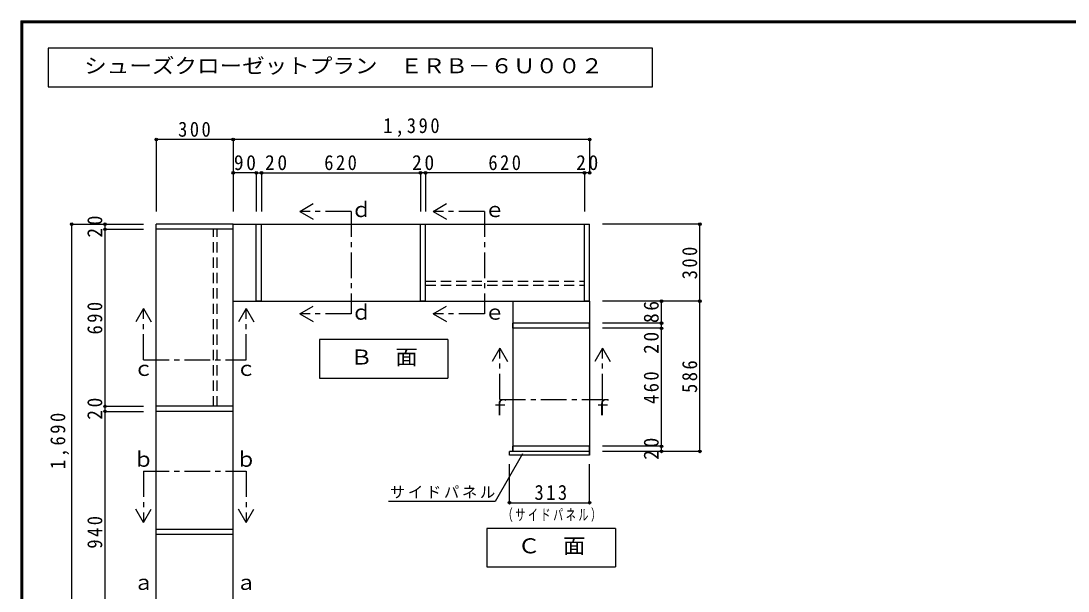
# Model space of a CAD drawing. Units: millimetres at full size, sheet at 1:20. Extents: x -8210 to 8210, y -2455 to 3200.
# Drawn here: x -8210 to -4126, y 977 to 3200 of the extents above; entities that cross this region are included whole.
import ezdxf
from ezdxf.enums import TextEntityAlignment as Align

# ---------------------------------------------------------------- set-up
doc = ezdxf.new("R2010")
doc.units = ezdxf.units.MM
doc.header["$LTSCALE"] = 20
doc.header["$PDMODE"] = 32
doc.header["$PDSIZE"] = 10
doc.linetypes.add('CHAIN1', pattern=[8, 5, -1, 1, -1])
doc.linetypes.add('DASHED2', pattern=[3, 2, -1])
for name, color, linetype in [('0-2_本体', 2, 'Continuous'), ('0-3_固定棚', 3, 'Continuous'), ('0-6_ﾊﾟｲﾌﾟﾊﾝｶﾞｰ', 4, 'Continuous'), ('0-A_文字', 7, 'Continuous'), ('0-B_寸法', 4, 'Continuous'), ('F-1_枠', 6, 'Continuous')]:
    doc.layers.add(name, color=color, linetype=linetype)
doc.styles.add('ＭＳ ゴシック', font='')
doc.styles.get('ＭＳ ゴシック').set_extended_font_data('MS Gothic')

msp = doc.modelspace()

# ---------------------------------------------------------------- linework, layer by layer
at = {"layer": '0-2_本体'}
for p, q in [((-7681.99, 2387.29), (-7681.99, 2407.29)), ((-7381.99, 2387.29), (-7681.99, 2387.29)), ((-7291.99, 2407.29), (-7271.99, 2407.29)), ((-7291.99, 2107.29), (-7291.99, 2407.29)), ((-7271.99, 2107.29), (-7271.99, 2407.29)), ((-6651.99, 2407.29), (-6631.99, 2407.29)), ((-6651.99, 2107.29), (-6651.99, 2407.29)), ((-6631.99, 2107.29), (-6631.99, 2407.29)), ((-6011.99, 2407.29), (-5991.99, 2407.29)), ((-6011.99, 2107.29), (-6011.99, 2407.29)), ((-5991.99, 2107.29), (-5991.99, 2407.29)), ((-7271.99, 2107.29), (-7291.99, 2107.29)), ((-6631.99, 2107.29), (-6651.99, 2107.29)), ((-5991.99, 2107.29), (-6011.99, 2107.29)), ((-6291.99, 2001.29), (-6291.99, 2021.29)), ((-5991.99, 2001.29), (-6291.99, 2001.29)), ((-7681.99, 1677.29), (-7681.99, 1697.29)), ((-7381.99, 1677.29), (-7681.99, 1677.29)), ((-5991.99, 1521.29), (-6304.99, 1521.29)), ((-6304.99, 1506.29), (-6304.99, 1521.29)), ((-6291.99, 1521.29), (-6291.99, 1541.29)), ((-5991.99, 1541.29), (-6291.99, 1541.29)), ((-5991.99, 1506.29), (-5991.99, 1541.29)), ((-5991.99, 1506.29), (-6304.99, 1506.29)), ((-7681.99, 1197.29), (-7681.99, 1217.29)), ((-7381.99, 1197.29), (-7681.99, 1197.29))]:
    msp.add_line(p, q, dxfattribs=at)
at = {"layer": '0-2_本体', "color": 3}
msp.add_line((-7381.99, 717.29), (-7381.99, 2407.29), dxfattribs=at)
at = {"layer": '0-2_本体'}
for points in [[(-7381.99, 2387.29), (-7381.99, 2407.29), (-7681.99, 2407.29)], [(-5991.99, 2001.29), (-5991.99, 2021.29), (-6291.99, 2021.29)], [(-7381.99, 1677.29), (-7381.99, 1697.29), (-7681.99, 1697.29)], [(-7381.99, 1197.29), (-7381.99, 1217.29), (-7681.99, 1217.29)]]:
    msp.add_lwpolyline(points, dxfattribs=at)
at = {"layer": '0-3_固定棚'}
for p, q in [((-7681.99, 717.29), (-7681.99, 2407.29)), ((-7381.99, 2407.29), (-5991.99, 2407.29)), ((-7381.99, 2107.29), (-5991.99, 2107.29)), ((-6291.99, 2107.29), (-6291.99, 1521.29)), ((-5991.99, 2107.29), (-5991.99, 1506.29))]:
    msp.add_line(p, q, dxfattribs=at)
at = {"layer": '0-6_ﾊﾟｲﾌﾟﾊﾝｶﾞｰ', "linetype": 'DASHED2'}
for p, q in [((-7459.49, 1697.29), (-7459.49, 2387.29)), ((-7444.49, 1697.29), (-7444.49, 2387.29)), ((-6631.99, 2184.79), (-6011.99, 2184.79)), ((-6631.99, 2169.79), (-6011.99, 2169.79))]:
    msp.add_line(p, q, dxfattribs=at)
at = {"layer": '0-A_文字'}
for p, q in [((-8103.33, 3092.86), (-8103.33, 2942.86)), ((-5746.82, 3092.86), (-8103.33, 3092.86)), ((-5746.82, 2942.86), (-5746.82, 3092.86)), ((-8103.33, 2942.86), (-5746.82, 2942.86)), ((-7122.38, 2457.29), (-7070.42, 2487.29)), ((-7122.38, 2457.29), (-7070.42, 2427.29)), ((-6602.64, 2457.29), (-6550.68, 2487.29)), ((-6602.64, 2457.29), (-6550.68, 2427.29)), ((-7122.38, 2057.29), (-7070.42, 2087.29)), ((-6602.64, 2057.29), (-6550.68, 2087.29)), ((-7731.99, 2077.98), (-7761.99, 2026.02)), ((-7731.99, 2077.98), (-7701.99, 2026.02)), ((-7331.99, 2077.98), (-7361.99, 2026.02)), ((-7331.99, 2077.98), (-7301.99, 2026.02)), ((-7122.38, 2057.29), (-7070.42, 2027.29)), ((-6602.64, 2057.29), (-6550.68, 2027.29)), ((-6545.06, 1957.29), (-7046.06, 1957.29)), ((-7046.06, 1957.29), (-7046.06, 1807.29)), ((-6545.06, 1957.29), (-6545.06, 1807.29)), ((-6341.99, 1923.98), (-6371.99, 1872.02)), ((-6341.99, 1923.98), (-6311.99, 1872.02)), ((-5941.99, 1923.98), (-5971.99, 1872.02)), ((-5941.99, 1923.98), (-5911.99, 1872.02)), ((-7046.06, 1807.29), (-6545.06, 1807.29)), ((-6254.05, 1511.54), (-6361.13, 1326.07)), ((-6361.13, 1326.07), (-6776.27, 1326.07)), ((-7731.99, 1243.79), (-7761.99, 1295.75)), ((-7731.99, 1243.79), (-7701.99, 1295.75)), ((-7331.99, 1243.79), (-7361.99, 1295.75)), ((-7331.99, 1243.79), (-7301.99, 1295.75)), ((-5891.39, 1221.29), (-6392.39, 1221.29)), ((-5891.39, 1221.29), (-5891.39, 1071.29))]:
    msp.add_line(p, q, dxfattribs=at)
at = {"layer": '0-A_文字', "linetype": 'CHAIN1'}
for p, q in [((-6922.38, 2457.29), (-7122.38, 2457.29)), ((-6922.38, 2457.29), (-6922.38, 2057.29)), ((-6402.64, 2457.29), (-6602.64, 2457.29)), ((-6402.64, 2457.29), (-6402.64, 2057.29)), ((-7731.99, 1877.98), (-7731.99, 2077.98)), ((-6922.38, 2057.29), (-7122.38, 2057.29)), ((-6402.64, 2057.29), (-6602.64, 2057.29)), ((-6341.99, 1723.98), (-6341.99, 1923.98)), ((-7731.99, 1443.79), (-7731.99, 1243.79)), ((-7731.99, 1443.79), (-7331.99, 1443.79)), ((-7331.99, 1443.79), (-7331.99, 1243.79))]:
    msp.add_line(p, q, dxfattribs=at)
for points in [[(-7731.99, 1877.98), (-7331.99, 1877.98), (-7331.99, 2077.98)], [(-6341.99, 1723.98), (-5941.99, 1723.98), (-5941.99, 1923.98)]]:
    msp.add_lwpolyline(points, dxfattribs=at)
at = {"layer": '0-A_文字'}
msp.add_lwpolyline([(-6392.39, 1221.29), (-6392.39, 1071.29), (-5891.39, 1071.29)], dxfattribs=at)
at = {"layer": '0-B_寸法'}
for p, q in [((-7381.99, 2737.29), (-7681.99, 2737.29)), ((-7681.99, 2737.29), (-7681.99, 2457.29)), ((-5991.99, 2737.29), (-7381.99, 2737.29)), ((-7381.99, 2737.29), (-7381.99, 2607.29)), ((-5991.99, 2737.29), (-5991.99, 2607.29)), ((-7291.99, 2607.29), (-7381.99, 2607.29)), ((-7381.99, 2607.29), (-7381.99, 2457.29)), ((-7291.99, 2607.29), (-7271.99, 2607.29)), ((-7291.99, 2607.29), (-7291.99, 2457.29)), ((-7291.99, 2607.29), (-7291.99, 2457.29)), ((-7271.99, 2607.29), (-7271.99, 2457.29)), ((-7271.99, 2607.29), (-7271.99, 2457.29)), ((-7271.99, 2607.29), (-6651.99, 2607.29)), ((-6631.99, 2607.29), (-6651.99, 2607.29)), ((-6651.99, 2607.29), (-6651.99, 2457.29)), ((-6651.99, 2607.29), (-6651.99, 2457.29)), ((-6631.99, 2607.29), (-6631.99, 2457.29)), ((-6011.99, 2607.29), (-6631.99, 2607.29)), ((-5991.99, 2607.29), (-6011.99, 2607.29)), ((-6011.99, 2607.29), (-6011.99, 2457.29)), ((-8011.99, 717.29), (-8011.99, 2407.29)), ((-8011.99, 2407.29), (-7881.99, 2407.29)), ((-7881.99, 2387.29), (-7881.99, 2407.29)), ((-7881.99, 2407.29), (-7731.99, 2407.29)), ((-7881.99, 2387.29), (-7731.99, 2387.29)), ((-7881.99, 1697.29), (-7881.99, 2387.29)), ((-5561.99, 2407.29), (-5941.99, 2407.29)), ((-5561.99, 2107.29), (-5561.99, 2407.29)), ((-5711.99, 2107.29), (-5941.99, 2107.29)), ((-5711.99, 2021.29), (-5711.99, 2107.29)), ((-5561.99, 2107.29), (-5711.99, 2107.29)), ((-5561.99, 1521.29), (-5561.99, 2107.29)), ((-5711.99, 2021.29), (-5941.99, 2021.29)), ((-5711.99, 2001.29), (-5941.99, 2001.29)), ((-5711.99, 2001.29), (-5711.99, 2021.29)), ((-5711.99, 1541.29), (-5711.99, 2001.29)), ((-7881.99, 1677.29), (-7881.99, 1697.29)), ((-7881.99, 1697.29), (-7731.99, 1697.29)), ((-7881.99, 737.29), (-7881.99, 1677.29)), ((-7881.99, 1677.29), (-7731.99, 1677.29)), ((-5711.99, 1541.29), (-5941.99, 1541.29)), ((-5711.99, 1521.29), (-5941.99, 1521.29)), ((-5711.99, 1521.29), (-5711.99, 1541.29)), ((-5561.99, 1521.29), (-5711.99, 1521.29)), ((-6304.99, 1321.29), (-6304.99, 1471.29)), ((-5991.99, 1321.29), (-5991.99, 1471.29)), ((-6304.99, 1321.29), (-5991.99, 1321.29))]:
    msp.add_line(p, q, dxfattribs=at)
at = {"layer": '0-B_寸法', "color": 7}
for p in [(-7681.99, 2737.29), (-7381.99, 2737.29), (-5991.99, 2737.29), (-7381.99, 2607.29), (-7291.99, 2607.29), (-7271.99, 2607.29), (-6651.99, 2607.29), (-6631.99, 2607.29), (-6011.99, 2607.29), (-5991.99, 2607.29), (-8011.99, 2407.29), (-7881.99, 2407.29), (-5561.99, 2407.29), (-7881.99, 2387.29), (-5711.99, 2107.29), (-5561.99, 2107.29), (-5711.99, 2021.29), (-5711.99, 2001.29), (-7881.99, 1697.29), (-7881.99, 1677.29), (-5711.99, 1541.29), (-5711.99, 1521.29), (-5561.99, 1521.29), (-6304.99, 1321.29), (-5991.99, 1321.29)]:
    msp.add_point(p, dxfattribs=at)
at = {"layer": 'F-1_枠'}
for p, q in [((-8210, 3199.53), (-8210, -2387.14)), ((-8210, 3199.53), (-410, 3199.53)), ((-8210, 3196.19), (-410, 3196.19)), ((-8210, 3192.86), (-410, 3192.86)), ((-8206.67, 3199.53), (-8206.67, -2387.14)), ((-8203.33, 3199.53), (-8203.33, -2387.14))]:
    msp.add_line(p, q, dxfattribs=at)

# ---------------------------------------------------------------- texts
at = {"layer": '0-A_文字', "style": 'ＭＳ ゴシック', "width": 1.1}
for s, p in [('シューズクローゼットプラン\u3000ＥＲＢ－６Ｕ００２', (-7963.33, 2977.86)), ('Ｂ\u3000面', (-6926.06, 1842.29)), ('Ｃ\u3000面', (-6272.39, 1106.29))]:
    msp.add_text(s, height=58.65, dxfattribs=at).set_placement(p, align=Align.BOTTOM_LEFT)
at = {"layer": '0-A_文字', "style": 'ＭＳ ゴシック'}
for s, p in [('ｄ', (-6922.38, 2417.29)), ('ｅ', (-6402.64, 2417.29)), ('ｄ', (-6922.38, 2017.29)), ('ｅ', (-6402.64, 2017.29)), ('ｃ', (-7771.99, 1797.98)), ('ｃ', (-7371.99, 1797.98)), ('ｆ', (-6381.99, 1643.98)), ('ｆ', (-5981.99, 1643.98)), ('ｂ', (-7771.99, 1443.79)), ('ｂ', (-7371.99, 1443.79)), ('ａ', (-7771.99, 963.79)), ('ａ', (-7371.99, 963.79))]:
    msp.add_text(s, height=58.65, dxfattribs=at).set_placement(p, align=Align.BOTTOM_LEFT)
at = {"layer": '0-A_文字', "insert": (-6771.13, 1338.02), "char_height": 43.99, "attachment_point": 7, "style": 'ＭＳ ゴシック'}
msp.add_mtext('\\T1.17;サイドパネル', dxfattribs=at)
at = {"layer": '0-B_寸法', "color": 7, "attachment_point": 7, "style": 'ＭＳ ゴシック'}
for s, insert, char_height in [('\\T1.28;\\W0.9;1,390', (-6796.99, 2747.29), 58.65), ('\\T1.27;\\W0.9;300', (-7596.99, 2747.29), 58.65), ('\\T1.27;\\W0.95;90', (-7379.49, 2617.29), 58.65), ('\\T1.27;\\W0.95;20', (-7258.01, 2617.29), 58.65), ('\\T1.27;\\W0.9;620', (-7026.99, 2617.29), 58.65), ('\\T1.27;\\W0.95;20', (-6684.49, 2617.29), 58.65), ('\\T1.27;\\W0.9;620', (-6386.99, 2617.29), 58.65), ('\\T1.27;\\W0.95;20', (-6044.49, 2617.29), 58.65), ('\\T1.27;\\W0.9;313', (-6206.99, 1331.29), 58.65), ('\\T1.26;\\W0.65;（サイドパネル）', (-6330.85, 1246.54), 43.99)]:
    msp.add_mtext(s, dxfattribs=dict(at, insert=insert, char_height=char_height))
at = {"layer": '0-B_寸法', "color": 7, "char_height": 58.65, "attachment_point": 7, "rotation": 90, "style": 'ＭＳ ゴシック'}
for s, insert in [('\\T1.27;\\W0.95;20', (-7891.99, 2354.79)), ('\\T1.27;\\W0.9;300', (-5571.99, 2192.29)), ('\\T1.27;\\W0.9;690', (-7891.99, 1977.29)), ('\\T1.27;\\W0.95;86', (-5721.99, 2021.79)), ('\\T1.27;\\W0.95;20', (-5721.99, 1901.42)), ('\\T1.27;\\W0.9;586', (-5571.99, 1749.29)), ('\\T1.27;\\W0.9;460', (-5721.99, 1706.29)), ('\\T1.27;\\W0.95;20', (-7891.99, 1644.79)), ('\\T1.28;\\W0.9;1,690', (-8021.99, 1452.29)), ('\\T1.27;\\W0.95;20', (-5721.99, 1488.79)), ('\\T1.27;\\W0.9;940', (-7891.99, 1142.29))]:
    msp.add_mtext(s, dxfattribs=dict(at, insert=insert))

doc.saveas('drawing.dxf')
